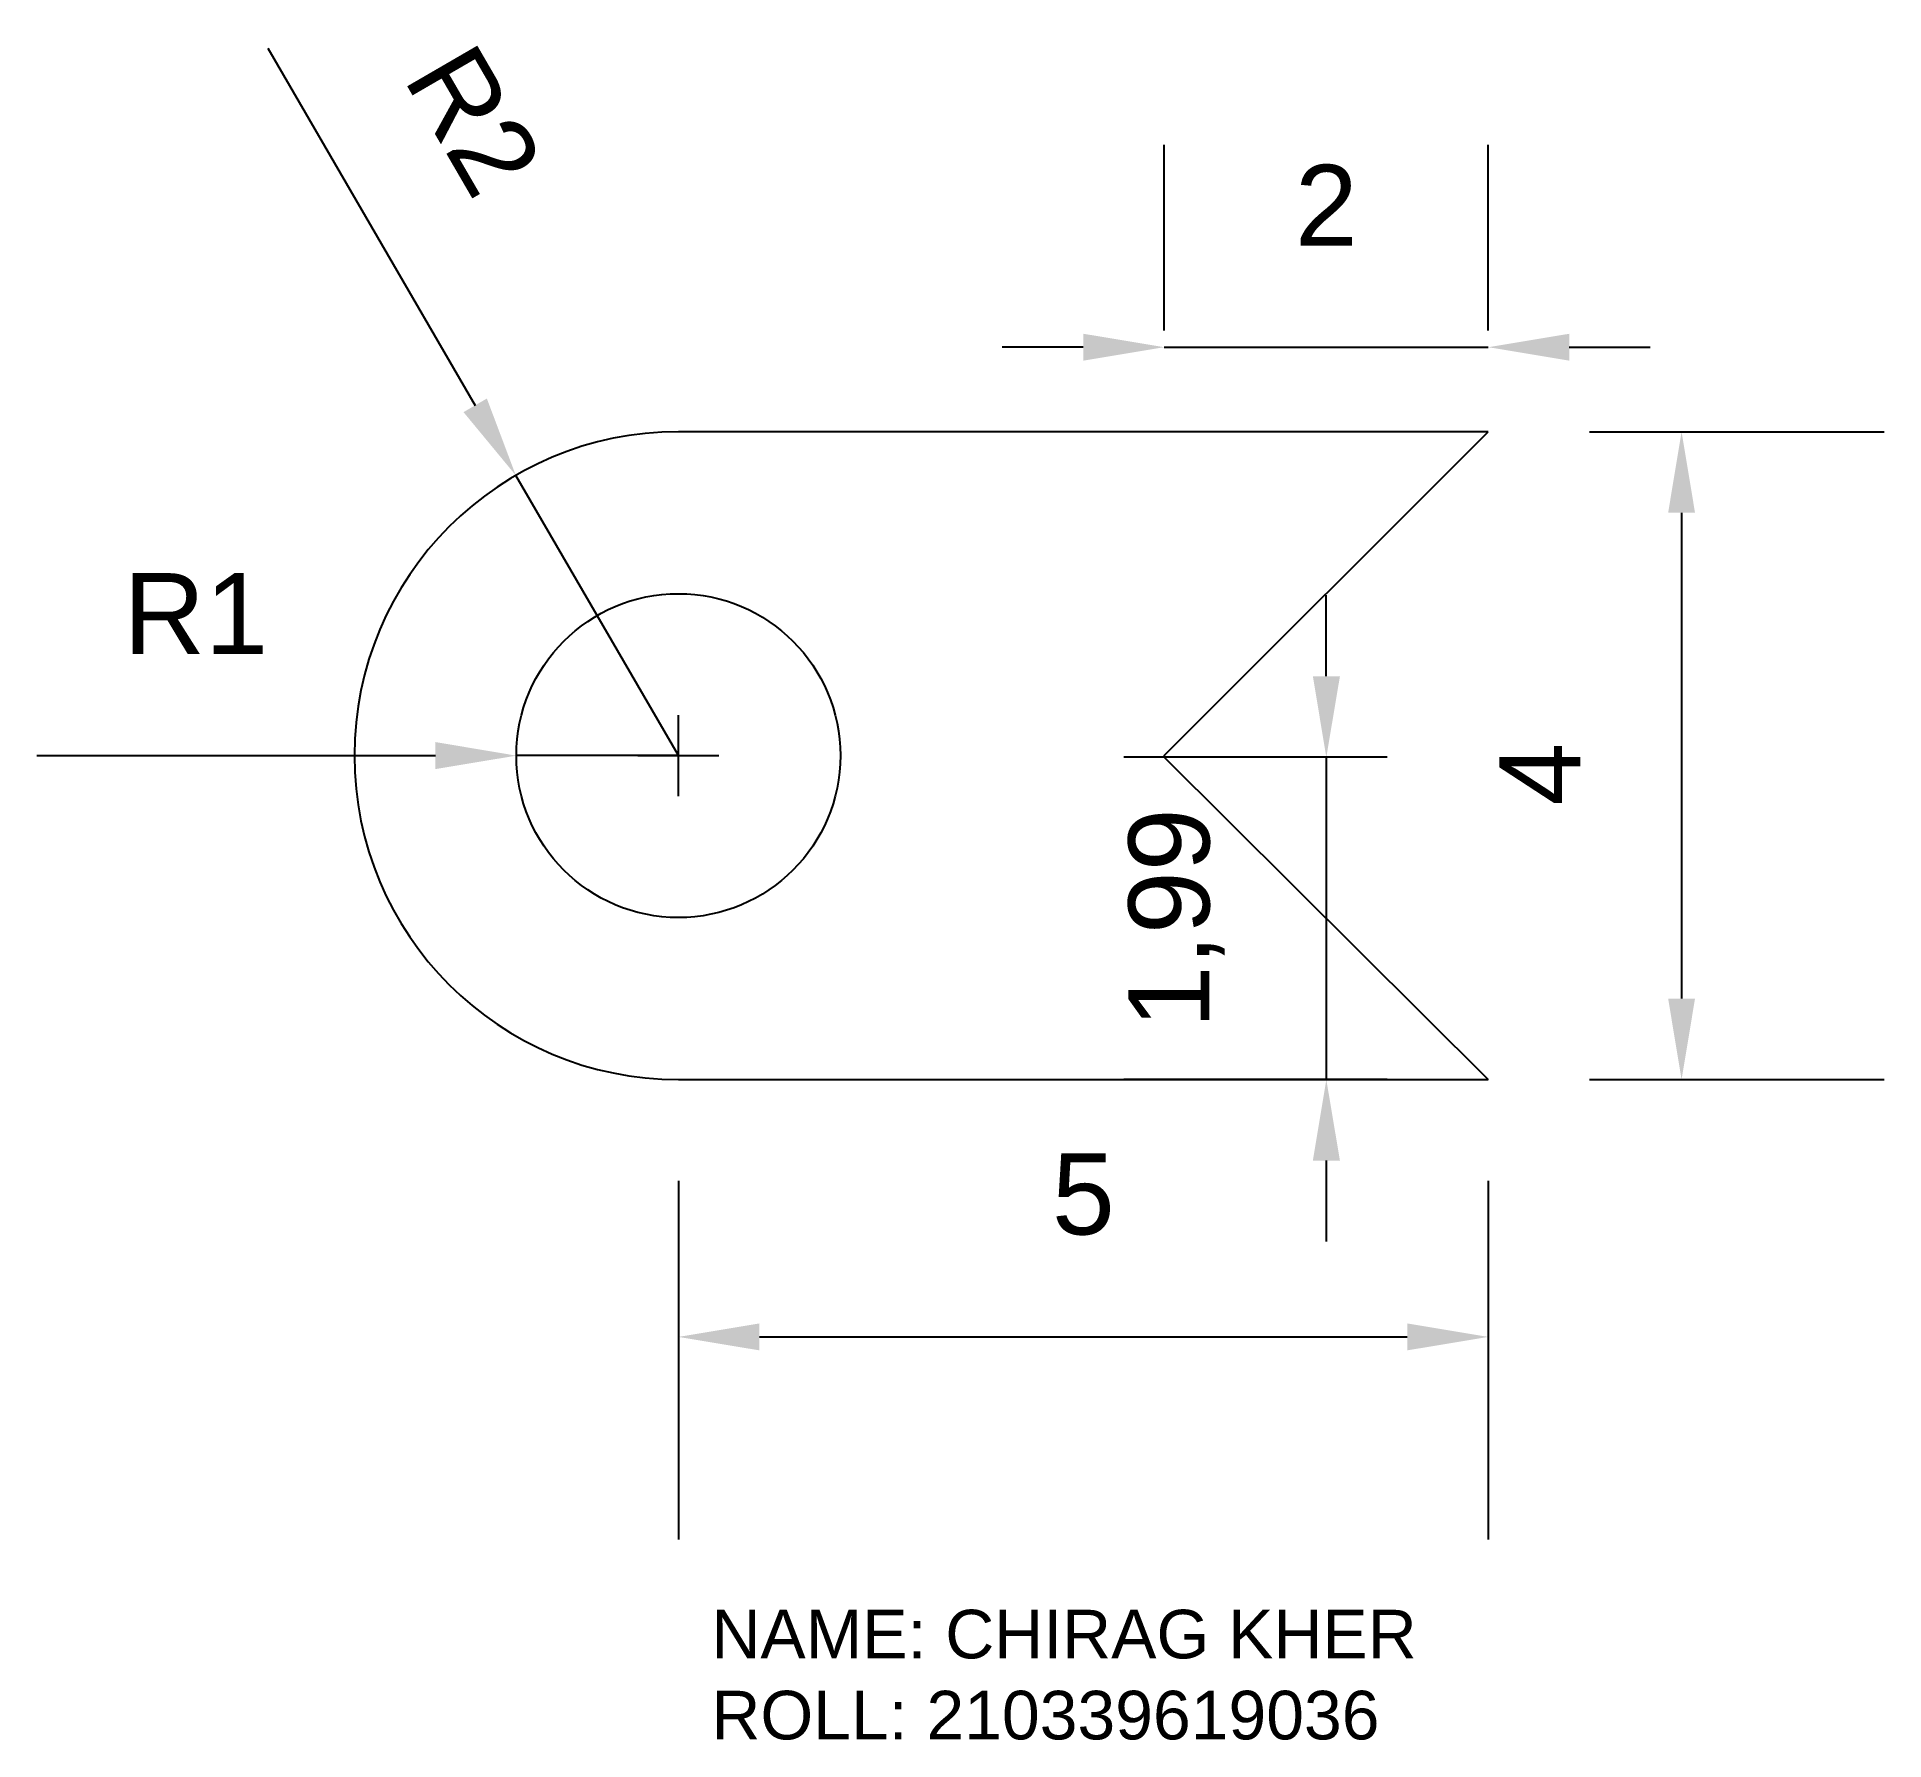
# Model space of a CAD drawing. Header units: millimetres. Extents: x 10145.9 to 10157.3, y 3965.6 to 3976.1.
import ezdxf

# ---------------------------------------------------------------- set-up
doc = ezdxf.new("R2010")
doc.units = ezdxf.units.MM
doc.styles.get("Standard").update_dxf_attribs({"font": 'arial.ttf'})
doc.dimstyles.new('ISO-25', dxfattribs={"dimtxt": 0.5, "dimasz": 0.5, "dimexe": 1.25, "dimexo": 0.625, "dimtad": 1, "dimtxsty": 'Standard', "dimcen": 2.5, "dimadec": 0, "dimazin": 0, "dimtfac": 1, "dimtmove": 0, "dimatfit": 3, "dimfxl": 1, "dimarcsym": 0})

# ---------------------------------------------------------------- blocks, each defined once
blk = doc.blocks.new('*D2')
at = {"color": 0, "lineweight": -2, "transparency": 16777216}
for p, q in [((10152.848, 3974.333), (10152.848, 3975.48)), ((10154.848, 3974.333), (10154.848, 3975.48)), ((10152.348, 3974.23), (10151.848, 3974.23)), ((10152.848, 3974.23), (10154.848, 3974.23)), ((10155.348, 3974.23), (10155.848, 3974.23))]:
    blk.add_line(p, q, dxfattribs=at)
at = {"color": 0, "transparency": 16777216}
for points in [[(10152.348, 3974.313), (10152.348, 3974.147), (10152.848, 3974.23)], [(10155.348, 3974.313), (10155.348, 3974.147), (10154.848, 3974.23)]]:
    blk.add_solid(points, dxfattribs=at)
at = {"layer": 'Defpoints', "color": 0, "transparency": 16777216}
for p in [(10154.848, 3974.23), (10152.848, 3973.708), (10154.848, 3973.708)]:
    blk.add_point(p, dxfattribs=at)
at = {"color": 0, "transparency": 16777216, "insert": (10153.848, 3975.106), "char_height": 0.5, "attachment_point": 5}
blk.add_mtext('2', dxfattribs=at)
blk = doc.blocks.new('*D4')
at = {"color": 0, "lineweight": -2, "transparency": 16777216}
for p, q in [((10153.848, 3972.198), (10153.848, 3972.698)), ((10154.223, 3971.698), (10152.598, 3971.698)), ((10153.848, 3971.698), (10153.848, 3969.708)), ((10154.223, 3969.708), (10152.598, 3969.708)), ((10153.848, 3969.208), (10153.848, 3968.708))]:
    blk.add_line(p, q, dxfattribs=at)
at = {"color": 0, "transparency": 16777216}
for points in [[(10153.765, 3972.198), (10153.932, 3972.198), (10153.848, 3971.698)], [(10153.765, 3969.208), (10153.932, 3969.208), (10153.848, 3969.708)]]:
    blk.add_solid(points, dxfattribs=at)
at = {"layer": 'Defpoints', "color": 0, "transparency": 16777216}
for p in [(10154.848, 3971.698), (10153.848, 3969.708), (10154.848, 3969.708)]:
    blk.add_point(p, dxfattribs=at)
at = {"color": 0, "transparency": 16777216, "insert": (10152.923, 3970.703), "char_height": 0.5, "attachment_point": 5, "rotation": 90}
blk.add_mtext('1,99', dxfattribs=at)
blk = doc.blocks.new('*D5')
at = {"color": 0, "lineweight": -2, "transparency": 16777216}
for p, q in [((10155.473, 3973.708), (10157.291, 3973.708)), ((10156.041, 3973.208), (10156.041, 3970.208)), ((10155.473, 3969.708), (10157.291, 3969.708))]:
    blk.add_line(p, q, dxfattribs=at)
at = {"color": 0, "transparency": 16777216}
for points in [[(10155.958, 3973.208), (10156.124, 3973.208), (10156.041, 3973.708)], [(10155.958, 3970.208), (10156.124, 3970.208), (10156.041, 3969.708)]]:
    blk.add_solid(points, dxfattribs=at)
at = {"layer": 'Defpoints', "color": 0, "transparency": 16777216}
for p in [(10154.848, 3973.708), (10154.848, 3969.708), (10156.041, 3969.708)]:
    blk.add_point(p, dxfattribs=at)
at = {"color": 0, "transparency": 16777216, "insert": (10155.166, 3971.594), "char_height": 0.5, "attachment_point": 5, "rotation": 90}
blk.add_mtext('4', dxfattribs=at)
blk = doc.blocks.new('*D6')
at = {"color": 0, "lineweight": -2, "transparency": 16777216}
for p, q in [((10149.848, 3969.083), (10149.848, 3966.869)), ((10154.848, 3969.083), (10154.848, 3966.869)), ((10150.348, 3968.119), (10154.348, 3968.119))]:
    blk.add_line(p, q, dxfattribs=at)
at = {"color": 0, "transparency": 16777216}
for points in [[(10150.348, 3968.202), (10150.348, 3968.036), (10149.848, 3968.119)], [(10154.348, 3968.202), (10154.348, 3968.036), (10154.848, 3968.119)]]:
    blk.add_solid(points, dxfattribs=at)
at = {"layer": 'Defpoints', "color": 0, "transparency": 16777216}
for p in [(10149.848, 3969.708), (10154.848, 3969.708), (10154.848, 3968.119)]:
    blk.add_point(p, dxfattribs=at)
at = {"color": 0, "transparency": 16777216, "insert": (10152.348, 3968.998), "char_height": 0.5, "attachment_point": 5}
blk.add_mtext('5', dxfattribs=at)
blk = doc.blocks.new('*D7')
at = {"color": 0, "lineweight": -2, "transparency": 16777216}
for p, q in [((10145.889, 3971.708), (10148.348, 3971.708)), ((10149.848, 3971.708), (10148.848, 3971.708))]:
    blk.add_line(p, q, dxfattribs=at)
at = {"color": 0, "transparency": 16777216}
blk.add_solid([(10148.348, 3971.792), (10148.348, 3971.625), (10148.848, 3971.708)], dxfattribs=at)
at = {"layer": 'Defpoints', "color": 0, "transparency": 16777216}
for p in [(10148.848, 3971.708), (10149.848, 3971.708)]:
    blk.add_point(p, dxfattribs=at)
at = {"color": 0, "transparency": 16777216, "insert": (10146.869, 3972.585), "char_height": 0.5, "attachment_point": 5}
blk.add_mtext('R1', dxfattribs=at)
blk = doc.blocks.new('*D8')
at = {"color": 0, "lineweight": -2, "transparency": 16777216}
for p, q in [((10147.313, 3976.077), (10148.594, 3973.871)), ((10149.848, 3971.708), (10148.845, 3973.438))]:
    blk.add_line(p, q, dxfattribs=at)
at = {"color": 0, "transparency": 16777216}
blk.add_solid([(10148.666, 3973.913), (10148.522, 3973.829), (10148.845, 3973.438)], dxfattribs=at)
at = {"layer": 'Defpoints', "color": 0, "transparency": 16777216}
for p in [(10148.845, 3973.438), (10149.848, 3971.708)]:
    blk.add_point(p, dxfattribs=at)
at = {"color": 0, "transparency": 16777216, "insert": (10148.586, 3975.63), "char_height": 0.5, "attachment_point": 5, "rotation": 300.1252}
blk.add_mtext('R2', dxfattribs=at)

msp = doc.modelspace()

# ---------------------------------------------------------------- linework, layer by layer
for p, q in [((10154.848, 3973.708), (10149.848, 3973.708)), ((10152.848, 3971.708), (10154.848, 3973.708)), ((10149.848, 3971.458), (10149.848, 3971.958)), ((10149.598, 3971.708), (10150.098, 3971.708)), ((10152.848, 3971.709), (10152.848, 3971.698)), ((10152.848, 3971.708), (10152.848, 3971.708)), ((10152.848, 3971.698), (10154.848, 3969.708)), ((10149.848, 3969.708), (10154.848, 3969.708))]:
    msp.add_line(p, q)
msp.add_circle((10149.848, 3971.708), 1)
msp.add_arc((10149.848, 3971.708), 2, 90, 270)

# ---------------------------------------------------------------- texts
at = {"insert": (10150.052, 3966.434), "char_height": 0.3, "attachment_point": 1}
msp.add_mtext_dynamic_manual_height_columns('NAME: CHIRAG KHER\\PROLL: 210339619036', width=5.13904, gutter_width=12.5, heights=[0], dxfattribs=at)

# ---------------------------------------------------------------- dimensions: what is measured, and where the dimension line sits
for mpoint, picture, middle in [((10148.845, 3973.438), '*D8', (10148.586, 3975.63)), ((10148.848, 3971.708), '*D7', (10146.869, 3972.585))]:
    dim = msp.add_radius_dim(center=(10149.848, 3971.708), mpoint=mpoint, dimstyle='ISO-25')
    dim.commit()
    dim.dimension.update_dxf_attribs({"geometry": picture, "text_midpoint": middle})
for base, p1, p2, picture, middle in [((10154.848, 3974.23), (10152.848, 3973.708), (10154.848, 3973.708), '*D2', (10153.848, 3975.106)), ((10154.848, 3968.119), (10149.848, 3969.708), (10154.848, 3969.708), '*D6', (10152.348, 3968.998))]:
    dim = msp.add_linear_dim(base=base, p1=p1, p2=p2, dimstyle='ISO-25')
    dim.commit()
    dim.dimension.update_dxf_attribs({"geometry": picture, "text_midpoint": middle})
for base, p1, picture, middle in [((10156.041, 3969.708), (10154.848, 3973.708), '*D5', (10156.041, 3971.594)), ((10153.848, 3969.708), (10154.848, 3971.698), '*D4', (10153.848, 3970.703))]:
    dim = msp.add_linear_dim(base=base, p1=p1, p2=(10154.848, 3969.708), angle=90, dimstyle='ISO-25')
    dim.commit()
    dim.dimension.update_dxf_attribs({"geometry": picture, "text_midpoint": middle, "dimtype": 160})

doc.saveas('drawing.dxf')
